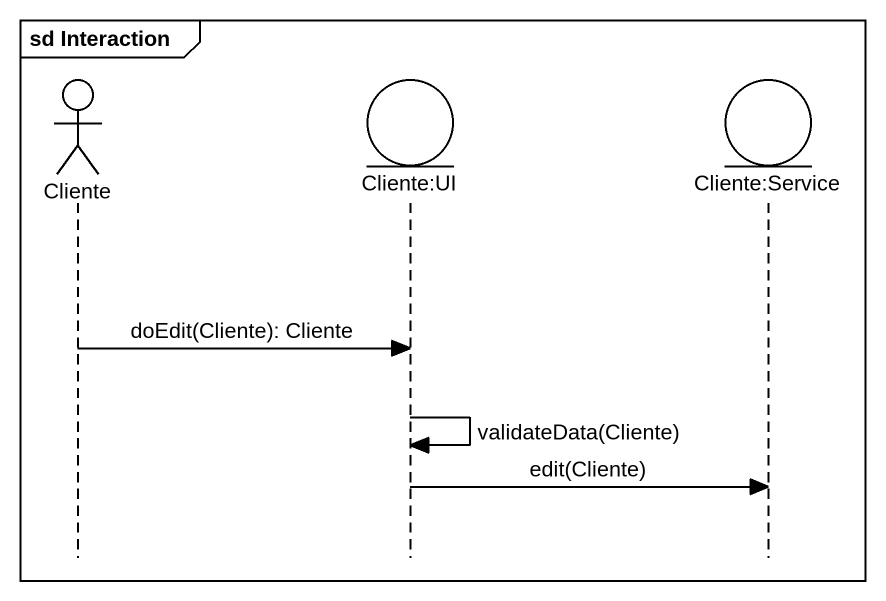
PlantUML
@startuml
mainframe sd Interaction
hide footbox
actor Cliente
entity "Cliente:UI" as Cliente_UI
entity "Cliente:Service" as Cliente_Service

Cliente -> Cliente_UI : doEdit(Cliente): Cliente
Cliente_UI -> Cliente_UI : validateData(Cliente)
Cliente_UI -> Cliente_Service : edit(Cliente)
@enduml
